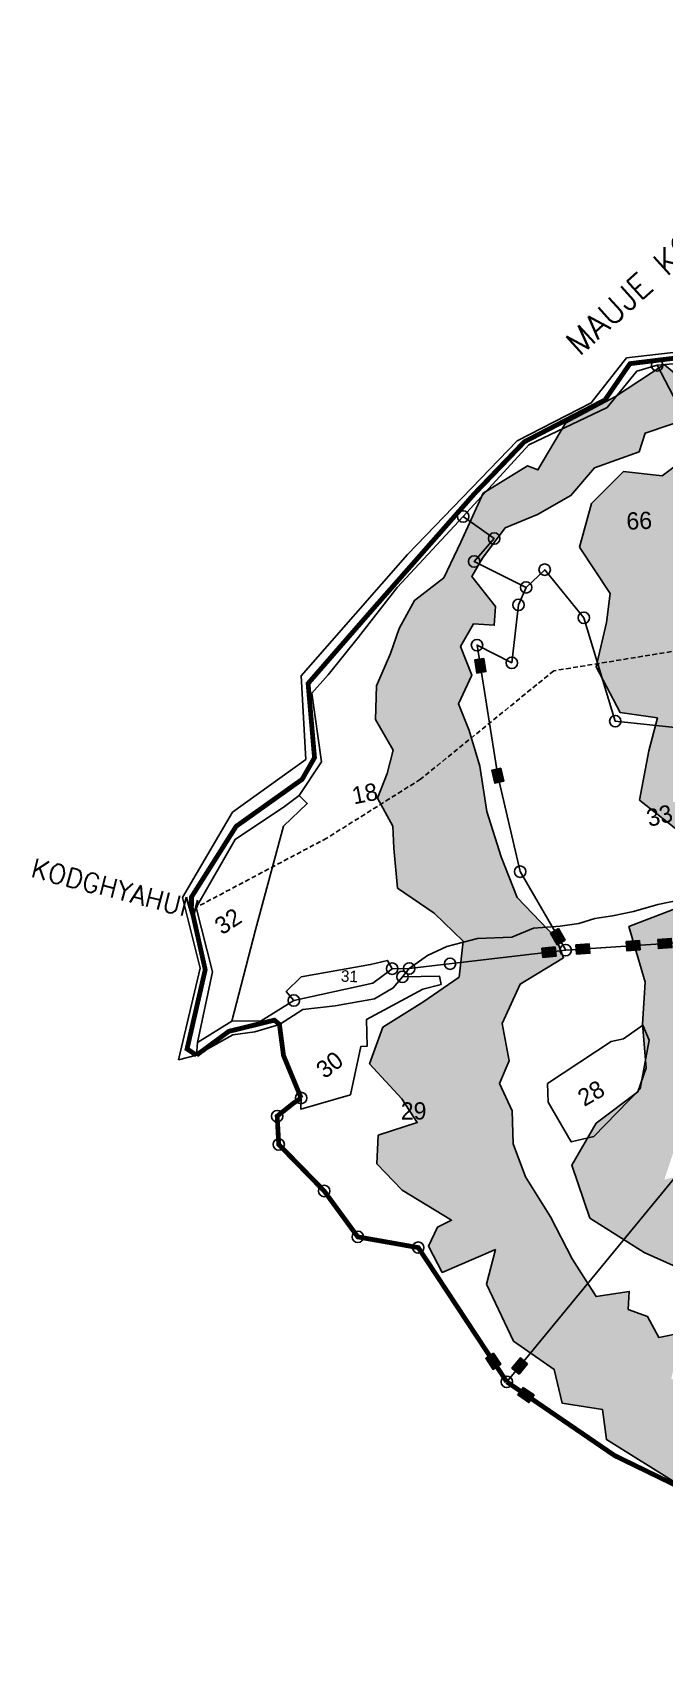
# Model space of a CAD drawing. Header units: metres. Extents: x 302946 to 305988, y 1950910 to 1953560.
# Drawn here: x 302946 to 303596, y 1950977 to 1952663 of the extents above; entities that cross this region are included whole.
import ezdxf

# ---------------------------------------------------------------- set-up
doc = ezdxf.new("R2010")
doc.units = ezdxf.units.M
doc.linetypes.add('DASHDOT', pattern=[1, 0.5, -0.25, 0, -0.25])
doc.linetypes.add('DASHED', pattern=[0.75, 0.5, -0.25])
for name, color, linetype in [('LINE_FOOTPATH', 1, 'DASHED'), ('LINE_WATER', 4, 'Continuous'), ('OFF', 1, 'Continuous'), ('POLY_HATCH', 12, 'Continuous'), ('POLY_PARCEL', 6, 'Continuous'), ('POLY_WATER', 4, 'Continuous'), ('SYM_STONE', 1, 'Continuous'), ('TEXT_MAPOUT', 7, 'Continuous'), ('TEXT_PARCEL', 7, 'Continuous'), ('V_BOUND_LINE', 7, 'Continuous'), ('V_BOUND_STREAM_LINE', 7, 'DASHDOT')]:
    doc.layers.add(name, color=color, linetype=linetype)
doc.styles.get("Standard").update_dxf_attribs({"font": 'simplex.shx'})
doc.styles.add('TEXT_MAP', font='')
doc.styles.get('TEXT_MAP').set_extended_font_data('Kruti Dev 050')

# ---------------------------------------------------------------- blocks, each defined once
blk = doc.blocks.new('STONE')
blk.add_circle((0, 0), 0.851)
blk = doc.blocks.new('STONESQUAREFILLED')
blk.add_hatch(color=256).paths.add_polyline_path([(0.7, -0.48), (0.7, 0.48), (-0.7, 0.48), (-0.7, -0.48)])
blk.add_lwpolyline([(-0.7, 0.48), (0.7, 0.48), (0.7, -0.48), (-0.7, -0.48)], close=True)

msp = doc.modelspace()

# ---------------------------------------------------------------- hatches: boundary and pattern name
at = {"layer": 'POLY_HATCH'}
h = msp.add_hatch(dxfattribs=at)
h.set_pattern_fill('ZIGZAG', color=256, scale=9.852331, angle=-13.659, style=0)
h.set_pattern_definition([(346.341, (302661.87, 1951015.68), (37.78329, 23.00965), [31.28115, -31.28115]), (76.341, (302692.268, 1951008.293), (-23.00965, 37.78329), [31.28115, -31.28115])])
h.paths.add_polyline_path([(304968.4, 1951529.7), (305012.9, 1951519.4), (305047.7, 1951531.7), (305066.2, 1951518.6), (305099.2, 1951519.2), (305137.6, 1951550.7), (305127.2, 1951601.1), (305112.2, 1951649.7), (305132.4, 1951668.5), (305158.9, 1951646.4), (305197.3, 1951656.8), (305233.6, 1951683.7), (305236.9, 1951736.9), (305238.4, 1951782.5), (305261.2, 1951803.7), (305288.6, 1951826.8), (305261.4, 1951850), (305258.4, 1951881.5), (305289.1, 1951909.9), (305307.5, 1951946.3), (305318.9, 1951974.3), (305348.7, 1951974.6), (305384, 1951988.7), (305388.4, 1952017.4), (305391.6, 1952065.6), (305422.1, 1952064.7), (305458.1, 1952081.7), (305490.5, 1952096.5), (305527.9, 1952077.9), (305554.1, 1952088.1), (305582.9, 1952142.2), (305606.3, 1952167.8), (305587.9, 1952123.3), (305581.2, 1952077), (305605.6, 1952046.4), (305646.3, 1952024.9), (305691.8, 1952035.5), (305712.2, 1952063.3), (305737, 1952038.6), (305788.4, 1952019.6), (305815, 1952022.7), (305834.1, 1952028.7), (305836, 1952084.2), (305823.7, 1952119), (305770.9, 1952202.9), (305736.3, 1952162.4), (305697.3, 1952133), (305687.7, 1952162.1), (305682.1, 1952199.3), (305660.9, 1952218.1), (305663.1, 1952258.4), (305586.2, 1952251.4), (305524, 1952238.7), (305382.1, 1952201.1), (305327.7, 1952166.4), (305262.3, 1952140.4), (305253.1, 1952167.3), (305235.9, 1952206.3), (305225.2, 1952293.2), (305186, 1952306.7), (305126.4, 1952271.3), (305045.1, 1952242.1), (304990.5, 1952235.7), (304955.8, 1952244.6), (304919.9, 1952260.9), (304888.7, 1952301.3), (304847.3, 1952328), (304808.5, 1952336.9), (304763.8, 1952346.3), (304752.6, 1952368.7), (304755.2, 1952393.8), (304761.3, 1952421), (304772.7, 1952470.2), (304821, 1952567), (304796.2, 1952583.6), (304767.8, 1952614.2), (304742.5, 1952603.7), (304736.6, 1952589.5), (304702.6, 1952530.7), (304654.1, 1952495.5), (304605.4, 1952463.5), (304545, 1952474.6), (304480, 1952496), (304435.7, 1952519.3), (304404.7, 1952547.6), (304400.2, 1952589.5), (304382.9, 1952632.6), (304366.2, 1952661.4), (304343.7, 1952691.5), (304355.6, 1952713.4), (304371.8, 1952728.1), (304394.7, 1952741.2), (304398.7, 1952755.8), (304407, 1952775.5), (304436.6, 1952791), (304463.2, 1952786.1), (304490.9, 1952790), (304515.2, 1952800.7), (304521.4, 1952815.8), (304527.3, 1952834.1), (304541.2, 1952847.4), (304560.8, 1952851.2), (304576.7, 1952873), (304593.8, 1952899.6), (304611.3, 1952936.3), (304537.2, 1952961.8), (304535.7, 1952949.6), (304494.6, 1952953), (304472.7, 1952968.9), (304449.8, 1952967.9), (304425.7, 1952991.4), (304401.6, 1953010.9), (304380.8, 1952981.2), (304356.3, 1952916), (304317.7, 1952875.4), (304279.5, 1952874.1), (304251.8, 1952862.2), (304213.4, 1952830.7), (304206.4, 1952791.5), (304171.2, 1952765.2), (304153.2, 1952738.8), (304124.7, 1952715), (304090.9, 1952698.5), (304085.4, 1952719.5), (304087.8, 1952756.7), (304098.2, 1952793.1), (304112.4, 1952816.3), (304101.9, 1952837.6), (304104.7, 1952863.6), (304118.2, 1952896.2), (304117.6, 1952925.1), (304128.3, 1952950.2), (304148.1, 1953033.7), (304135.9, 1953075), (304128.7, 1953060.1), (304103.1, 1952998.2), (304103.9, 1952962.2), (304077.1, 1952936.9), (304075.5, 1952911.6), (304062.4, 1952897.1), (304043.2, 1952866), (304053, 1952845.9), (304060.4, 1952820.4), (304032.6, 1952795.4), (304033.3, 1952775.5), (303996.3, 1952704.3), (303982.7, 1952629.4), (303973.5, 1952564.6), (304007.9, 1952525.4), (304070.4, 1952526.9), (304129.2, 1952579.7), (304166.7, 1952648.8), (304197.9, 1952692.2), (304213.6, 1952683.8), (304188.3, 1952631.9), (304147.2, 1952576.9), (304133.6, 1952519.1), (304112.1, 1952482.5), (304114.2, 1952443.1), (304093.8, 1952403.2), (304046.3, 1952379.9), (303988.7, 1952390.4), (303965, 1952431.9), (303948.9, 1952475.7), (303938.9, 1952528.1), (303944.4, 1952573.7), (303957.1, 1952615.5), (303979.3, 1952650.9), (303976.6, 1952679.3), (303983.2, 1952708.5), (303988.9, 1952733.9), (304017.1, 1952794.1), (304021.3, 1952859.2), (304046.7, 1952924.1), (303989.8, 1952874.9), (303961.7, 1952819.7), (303957.8, 1952755.6), (303935, 1952730.3), (303936.5, 1952693.1), (303904.1, 1952657.1), (303894.2, 1952614.6), (303872.6, 1952598.2), (303841.6, 1952547.7), (303848.5, 1952524.3), (303830.2, 1952513.1), (303808.6, 1952488.6), (303805.7, 1952466.6), (303778.8, 1952453.5), (303768.8, 1952401.9), (303734.2, 1952365.4), (303678.5, 1952350.2), (303647.4, 1952311.9), (303626.9, 1952296.2), (303595.5, 1952322.5), (303545.6, 1952289.7), (303494, 1952262.4), (303465.6, 1952214.3), (303455, 1952218.4), (303409.4, 1952190.6), (303386.5, 1952140.2), (303369, 1952103.6), (303338.6, 1952080.2), (303323, 1952051.2), (303314.2, 1952025.6), (303299.6, 1951992.3), (303298.7, 1951957.7), (303316.9, 1951926.5), (303310.5, 1951902.4), (303300.8, 1951877), (303316.6, 1951848.4), (303317.6, 1951825.5), (303321.4, 1951784.7), (303359, 1951758.9), (303388.9, 1951730), (303384.5, 1951693.2), (303347.4, 1951667.4), (303306.3, 1951641.6), (303292.6, 1951604), (303325.8, 1951568.2), (303341.6, 1951543.7), (303301.5, 1951530.7), (303300, 1951501.4), (303326.2, 1951474.3), (303376.8, 1951443.3), (303362.4, 1951436.2), (303353.1, 1951416.8), (303367.3, 1951389.7), (303422, 1951413.2), (303412.8, 1951377.6), (303440.5, 1951318.9), (303482.4, 1951290), (303490.6, 1951255.2), (303532, 1951248.7), (303536.1, 1951218), (303612, 1951170.8), (303727.3, 1951115), (303780.5, 1951074.3), (303802.1, 1951032.2), (303834.4, 1950996.7), (303864.2, 1951005), (303892.8, 1951008.7), (303915.6, 1950996.6), (303938.7, 1950985.4), (303965.4, 1950997.6), (303998.1, 1950997.2), (304027.1, 1950989.7), (304050.5, 1951000.6), (304072.4, 1951009.9), (304088.5, 1951003.5), (304151.2, 1951014), (304207, 1951021.1), (304273.6, 1951035.7), (304321, 1951054), (304361.2, 1951076), (304401, 1951088), (304438.7, 1951091.4), (304474.1, 1951114.6), (304501.9, 1951139.6), (304531.4, 1951130), (304575.6, 1951122.7), (304628, 1951132.7), (304676.3, 1951154.8), (304712.8, 1951194.8), (304745.3, 1951230.8), (304730.9, 1951265.1), (304707.2, 1951294.6), (304730.6, 1951309.6), (304772.6, 1951305.9), (304815, 1951316.3), (304834.7, 1951349.4), (304832.7, 1951380.6), (304839.3, 1951397.7), (304857, 1951368.6), (304880.3, 1951362.5), (304902, 1951370.8), (304923.5, 1951386.3), (304942.8, 1951389.2), (304969.6, 1951360), (305008.6, 1951343.9), (305051, 1951354.3), (305077.9, 1951371.5), (305098.9, 1951385), (305112.9, 1951370), (305168.6, 1951351.9), (305227.2, 1951370.5), (305248.4, 1951410.2), (305250.4, 1951453.6), (305225.6, 1951482.4), (305202, 1951503.8), (305217.5, 1951511.6), (305239.1, 1951502.8), (305261.4, 1951500.9), (305281.6, 1951523.8), (305282, 1951552.4), (305294.8, 1951570), (305340.1, 1951546.4), (305388.4, 1951535.1), (305412.2, 1951552.1), (305432.4, 1951570.8), (305455, 1951587), (305462.9, 1951604.8), (305481.5, 1951612.9), (305505, 1951603.7), (305521.7, 1951620.3), (305530.7, 1951642.8), (305534.8, 1951661.5), (305565.9, 1951646.4), (305599, 1951634.8), (305623.6, 1951671.7), (305637.7, 1951715.2), (305619.3, 1951774.6), (305636.9, 1951776.4), (305669, 1951754.5), (305700, 1951749), (305718.6, 1951782.3), (305730.7, 1951817.2), (305764.6, 1951817.5), (305830.1, 1951868.7), (305883, 1951939.1), (305926.5, 1952007.7), (305793.9, 1951921.4), (305704.3, 1951883.1), (305662.9, 1951819), (305593.2, 1951796.1), (305500, 1951767.8), (305484.5, 1951718.6), (305405.9, 1951679.7), (305380.6, 1951623.8), (305311.2, 1951639.2), (305269.7, 1951695.1), (305222.8, 1951641.5), (305174.3, 1951585.1), (305143.7, 1951523.5), (305070.8, 1951475.1), (304951.4, 1951472.3), (304906.7, 1951515), (304838.7, 1951498.7), (304798.8, 1951532.1), (304746.5, 1951464.6), (304709.4, 1951476.1), (304704.7, 1951425.3), (304650.3, 1951382.5), (304596.1, 1951394.2), (304577.4, 1951331.7), (304491.6, 1951288.4), (304425.4, 1951246.5), (304353.8, 1951211.9), (304291, 1951155.1), (304248.9, 1951174.9), (304204.1, 1951196.4), (304212, 1951164.7), (304200, 1951133.8), (304175.1, 1951133.3), (304160.6, 1951117.1), (304132.5, 1951107.3), (304107.8, 1951078.5), (304059.7, 1951065.5), (304026.7, 1951035.7), (303986.7, 1951043.9), (303942.4, 1951038), (303898.1, 1951057.3), (303854.6, 1951059.3), (303846.6, 1951107.2), (303821.5, 1951105.7), (303793.2, 1951112.1), (303790, 1951142.6), (303740.4, 1951173.3), (303721.5, 1951213.8), (303672, 1951224.3), (303654, 1951260.4), (303602.8, 1951280.4), (303613.8, 1951327.7), (303589.9, 1951322.9), (303578.5, 1951344.4), (303558.5, 1951351.7), (303559.5, 1951370.2), (303525.4, 1951364.8), (303500.9, 1951403.6), (303478.6, 1951446.8), (303452.8, 1951487.9), (303440.3, 1951521.7), (303439, 1951555.9), (303426, 1951583.7), (303436.2, 1951607), (303428.9, 1951645.6), (303447.4, 1951686), (303491.8, 1951713), (303484.2, 1951733.5), (303444.2, 1951775), (303427.7, 1951816.9), (303413.2, 1951863.3), (303405.8, 1951910), (303395, 1951946.4), (303384, 1951973.8), (303397.7, 1952003.3), (303386.2, 1952032.8), (303399.5, 1952056.3), (303420.8, 1952054.7), (303422, 1952074.1), (303397.6, 1952104.7), (303408.8, 1952123.7), (303432, 1952154.9), (303465.1, 1952168.5), (303499.6, 1952187.9), (303523.7, 1952216.3), (303569.7, 1952233), (303575.8, 1952252.1), (303625.8, 1952268.7), (303631.8, 1952245.5), (303611.4, 1952221.7), (303593.5, 1952208.4), (303553.6, 1952212.6), (303520.9, 1952179.7), (303508.4, 1952134.8), (303539.8, 1952087.3), (303536.1, 1952057.4), (303525.6, 1952012), (303550.1, 1951965.2), (303588.5, 1951959.4), (303579.8, 1951925.7), (303570.1, 1951875.1), (303617.1, 1951838), (303685.8, 1951806.6), (303686.8, 1951779.7), (303616.5, 1951767), (303559.2, 1951745.1), (303576.1, 1951688), (303573.2, 1951644.8), (303577, 1951600), (303568.4, 1951575.3), (303525.7, 1951542.9), (303500.6, 1951500), (303519.2, 1951445.5), (303574.8, 1951410.3), (303630.8, 1951385.1), (303655.3, 1951338.3), (303684.1, 1951313.7), (303697.2, 1951265.6), (303752, 1951235.6), (303762.1, 1951208.4), (303803, 1951162.7), (303845.3, 1951126.7), (303878.2, 1951135.3), (303913.8, 1951140.8), (303901.8, 1951101.8), (303942.9, 1951065.1), (303999.6, 1951076.1), (304033.8, 1951110.6), (304055.4, 1951164.4), (304097.9, 1951158.6), (304139.1, 1951180.4), (304146.4, 1951212.4), (304167.2, 1951246.2), (304192.2, 1951259.8), (304234.8, 1951220.7), (304284.5, 1951199), (304307.8, 1951226.2), (304300.5, 1951260.7), (304340.7, 1951257.5), (304399.6, 1951260.9), (304422.9, 1951305.1), (304437.1, 1951340.5), (304471.1, 1951328.7), (304517.5, 1951355.3), (304548.2, 1951396.8), (304554.8, 1951434), (304559.2, 1951458.7), (304579.7, 1951441.1), (304619.5, 1951419.8), (304647.7, 1951450.8), (304669.1, 1951503.6), (304698.4, 1951530.3), (304727.8, 1951520.6), (304760, 1951526.4), (304760.9, 1951552.9), (304791.5, 1951548), (304857.4, 1951538.6), (304921.6, 1951538.6)])
h.paths.add_polyline_path([(304830.1, 1951717.3), (304741.2, 1951697.2), (304618.3, 1951637.9), (304582.5, 1951626.9), (304438.5, 1951536.3), (304371.4, 1951528.6), (304325.8, 1951524.8), (304313.3, 1951483.3), (304203.2, 1951484.2), (304148.2, 1951426.1), (304097.8, 1951402.3), (304065.9, 1951395.2), (304054.8, 1951446.4), (304042.5, 1951536.1), (304026.4, 1951629.7), (303949.3, 1951634.5), (303844.4, 1951607.8), (303769, 1951536.4), (303737.3, 1951518.7), (303657.5, 1951500.2), (303595.7, 1951485.1), (303612.2, 1951535.2), (303672.8, 1951616.9), (303715.2, 1951694.3), (303769.7, 1951742.9), (303752.8, 1951817.5), (303746.2, 1951867.5), (303714.4, 1951904.5), (303706.1, 1951978.9), (303681, 1952067), (303637.2, 1952126.1), (303671.7, 1952167.1), (303682.8, 1952210.9), (303737.8, 1952225.9), (303789.6, 1952239.6), (303792.4, 1952213.5), (303853.1, 1952291.3), (303893.8, 1952271.4), (303946, 1952259.2), (304004.1, 1952245.1), (304035.4, 1952263.3), (304149, 1952242.9), (304167.2, 1952268.7), (304194.6, 1952284.6), (304227.8, 1952316.3), (304242, 1952365.1), (304248.2, 1952408.2), (304254.2, 1952446.6), (304254.4, 1952489.2), (304254.9, 1952540.4), (304253.9, 1952593.8), (304280, 1952604.3), (304299.8, 1952576.9), (304332.6, 1952556), (304328.7, 1952506.6), (304344.5, 1952474.5), (304377.7, 1952466.9), (304419.4, 1952463), (304454.8, 1952432.8), (304495.3, 1952411.9), (304526.6, 1952424), (304541.1, 1952406.6), (304573.6, 1952392.4), (304613.9, 1952413.8), (304627.5, 1952424.4), (304647.2, 1952408.6), (304688.3, 1952433.6), (304702.7, 1952455.5), (304708.8, 1952478.5), (304737.1, 1952498), (304746.6, 1952543.1), (304762.3, 1952582), (304777.8, 1952541.3), (304767.4, 1952488.7), (304740.9, 1952456.3), (304727.4, 1952418.8), (304712.3, 1952390.4), (304705, 1952350.4), (304722.1, 1952316.1), (304755.4, 1952300.8), (304786.5, 1952304.3), (304798.8, 1952301.7), (304791.4, 1952273.3), (304782.9, 1952240.4), (304794.9, 1952224.5), (304817.3, 1952211.9), (304848.1, 1952218.3), (304881.7, 1952227.9), (304879.9, 1952210.6), (304888.3, 1952191.8), (304906.9, 1952187.7), (304926.9, 1952192.9), (304928.3, 1952169.1), (304938.6, 1952146), (304964, 1952142.2), (304997.8, 1952156.5), (305007.6, 1952191.1), (305023.5, 1952167.5), (305042.9, 1952158.5), (305070.8, 1952168.5), (305102.6, 1952194.8), (305130.1, 1952227), (305161.6, 1952236.1), (305190.6, 1952239.1), (305190.3, 1952208), (305187.9, 1952172.6), (305204.7, 1952148.9), (305210.9, 1952121), (305235.6, 1952098.2), (305259.6, 1952115.9), (305261.7, 1952091), (305242.2, 1952026.6), (305149.5, 1951967.2), (305109.3, 1951882.5), (304986.7, 1951773.2)], flags=16)
h.paths.add_polyline_path([(304189.5, 1952330.2), (304128.4, 1952296.9), (304017.3, 1952294.1), (303917.2, 1952336.1), (303837.7, 1952342.6), (303778.6, 1952307.6), (303705.4, 1952274.9), (303674.7, 1952281.7), (303745.3, 1952323.6), (303806.4, 1952361.8), (303836.1, 1952401.4), (303882.8, 1952485.7), (303913, 1952542.3), (303910.4, 1952488.8), (303846.3, 1952383.1), (303922.8, 1952359.1), (304005.6, 1952321.3), (304094.8, 1952324.6), (304175.9, 1952384.6), (304184.9, 1952484.2), (304191.9, 1952548.2), (304218.8, 1952644), (304230.6, 1952727.6), (304245.1, 1952764.9), (304302.1, 1952826), (304375.9, 1952846.4), (304410.3, 1952925.1), (304486.3, 1952919.5), (304493.2, 1952859.9), (304447.1, 1952823), (304383.2, 1952813.6), (304332, 1952801.1), (304299.1, 1952748.7), (304285.4, 1952674.7), (304253.9, 1952642.8), (304226.3, 1952581.9), (304215.3, 1952448.8)], flags=16)
h.paths.add_polyline_path([(304008.2, 1951290.9), (304003.4, 1951227.6), (303963.2, 1951220.2), (303886, 1951288.7), (303815.5, 1951318.1), (303774.5, 1951368), (303769.1, 1951409.3), (303796.1, 1951416.6), (303819.4, 1951367.7), (303871.7, 1951374.6), (303915.6, 1951434.1), (303932.4, 1951426), (303924.6, 1951356.9), (303967.1, 1951306.6)], flags=16)

# ---------------------------------------------------------------- linework, layer by layer
at = {"layer": 'LINE_FOOTPATH', "ltscale": 10}
msp.add_lwpolyline([(305095.9, 1952811), (304967.2, 1952758.7), (304852.6, 1952680.2), (304719.9, 1952564.6), (304568.9, 1952456.5), (304353.8, 1952316.8), (304186.9, 1952171.4), (304038, 1952148.5), (303940.1, 1952129.6), (303884.1, 1952118.5), (303845.5, 1952070.3), (303731.5, 1952050.3), (303610.4, 1952028.8), (303481.9, 1952007.9), (303345, 1951896.5), (303248.6, 1951836), (303114.2, 1951764.8)], dxfattribs=at)
at = {"layer": 'LINE_WATER'}
msp.add_lwpolyline([(303333.3, 1951702), (303352.1, 1951715.4), (303371.9, 1951724.7), (303403.4, 1951732.7), (303438.7, 1951734.3), (303461.1, 1951743.3), (303488.7, 1951745.5), (303507.6, 1951748.4), (303524.3, 1951753.5), (303542.2, 1951756), (303564, 1951760.4), (303589.1, 1951767.8), (303612.2, 1951772.6)], dxfattribs=at)
at = {"layer": 'OFF'}
msp.add_lwpolyline([(303096, 1951608.2), (303114.5, 1951612.9)], dxfattribs=at)
at = {"layer": 'POLY_HATCH'}
for points in [[(303612, 1951170.8), (303536.1, 1951218), (303532, 1951248.7), (303490.6, 1951255.2), (303482.4, 1951290), (303440.5, 1951318.9), (303412.8, 1951377.6), (303422, 1951413.2), (303367.3, 1951389.7), (303353.1, 1951416.8), (303362.4, 1951436.2), (303376.8, 1951443.3), (303326.2, 1951474.3), (303300, 1951501.4), (303301.5, 1951530.7), (303341.6, 1951543.7), (303325.8, 1951568.2), (303292.6, 1951604), (303306.3, 1951641.6), (303347.4, 1951667.4), (303384.5, 1951693.2), (303388.9, 1951730), (303359, 1951758.9), (303321.4, 1951784.7), (303317.6, 1951825.5), (303316.6, 1951848.4), (303300.8, 1951877), (303310.5, 1951902.4), (303316.9, 1951926.5), (303298.7, 1951957.7), (303299.6, 1951992.3), (303314.2, 1952025.6), (303323, 1952051.2), (303338.6, 1952080.2), (303369, 1952103.6), (303386.5, 1952140.2), (303409.4, 1952190.6), (303455, 1952218.4), (303465.6, 1952214.3), (303494, 1952262.4), (303545.6, 1952289.7), (303595.5, 1952322.5), (303626.9, 1952296.2)], [(303625.8, 1952268.7), (303575.8, 1952252.1), (303569.7, 1952233)], [(303569.7, 1952233), (303523.7, 1952216.3), (303499.6, 1952187.9), (303465.1, 1952168.5), (303432, 1952154.9), (303408.8, 1952123.7), (303397.6, 1952104.7), (303422, 1952074.1), (303420.8, 1952054.7), (303399.5, 1952056.3), (303386.2, 1952032.8), (303397.7, 1952003.3), (303384, 1951973.8), (303395, 1951946.4), (303405.8, 1951910), (303413.2, 1951863.3), (303427.7, 1951816.9), (303444.2, 1951775), (303484.2, 1951733.5), (303491.8, 1951713), (303447.4, 1951686), (303428.9, 1951645.6), (303436.2, 1951607), (303426, 1951583.7), (303439, 1951555.9), (303440.3, 1951521.7), (303452.8, 1951487.9), (303478.6, 1951446.8), (303500.9, 1951403.6), (303525.4, 1951364.8), (303559.5, 1951370.2), (303558.5, 1951351.7), (303578.5, 1951344.4), (303589.9, 1951322.9), (303613.8, 1951327.7)], [(303617.1, 1951838), (303570.1, 1951875.1), (303579.8, 1951925.7), (303588.5, 1951959.4), (303550.1, 1951965.2), (303525.6, 1952012), (303536.1, 1952057.4), (303539.8, 1952087.3), (303508.4, 1952134.8), (303520.9, 1952179.7), (303553.6, 1952212.6), (303593.5, 1952208.4), (303611.4, 1952221.7)], [(303630.8, 1951385.1), (303574.8, 1951410.3), (303519.2, 1951445.5), (303500.6, 1951500), (303525.7, 1951542.9), (303568.4, 1951575.3), (303577, 1951600), (303573.2, 1951644.8), (303576.1, 1951688), (303559.2, 1951745.1), (303616.5, 1951767)]]:
    msp.add_lwpolyline(points, dxfattribs=at)
at = {"layer": 'POLY_PARCEL'}
for points in [[(303673.4, 1952302.2), (303609.3, 1952281.8), (303588.3, 1952321.8)], [(303453.5, 1952093.6), (303400.1, 1952120.2), (303420.6, 1952143.8), (303388.8, 1952166.5)], [(303697.4, 1952022.2), (303609.8, 1951949.4), (303545.2, 1951956.1), (303512.9, 1952062.4), (303472.6, 1952111.8), (303453.5, 1952093.6)], [(303453.5, 1952093.6), (303445.7, 1952075.6), (303438.8, 1952016.1), (303403, 1952034.3), (303424.4, 1951900.1), (303447.3, 1951801.5), (303494.2, 1951720.8)], [(303150.9, 1951648), (303175.3, 1951741.7), (303203.9, 1951848.2), (303228.5, 1951871.6), (303220.1, 1951879.9)], [(303494.2, 1951720.8), (303628.2, 1951729.9), (303679.6, 1951766.7), (303692, 1951740.3), (303772.5, 1951748.5)], [(303333.3, 1951702), (303494.2, 1951720.8)], [(303214.6, 1951669.1), (303206.8, 1951678.3), (303222.2, 1951693.6), (303293.6, 1951706.1), (303310.8, 1951710.3), (303315.7, 1951701.8)], [(303326.3, 1951693.5), (303364.4, 1951694.2), (303366.3, 1951685.7), (303347.4, 1951680.6), (303289.4, 1951649.6), (303290.2, 1951622.3), (303283.4, 1951621.7), (303272.9, 1951572.3), (303221.8, 1951557.5), (303222.1, 1951568.9)], [(303433.6, 1951277.3), (303622.9, 1951507.2)]]:
    msp.add_lwpolyline(points, dxfattribs=at)
msp.add_lwpolyline([(303570.9, 1951578.4), (303523.1, 1951529.4), (303500, 1951523.8), (303476.2, 1951564.6), (303475.5, 1951583.7), (303540.9, 1951626.9), (303553.6, 1951629.7), (303573.5, 1951643.7), (303579.9, 1951628.2)], close=True, dxfattribs=at)
at = {"layer": 'POLY_WATER'}
for points in [[(303951.6, 1952792.5), (303883.4, 1952641.2), (303827.9, 1952546.5), (303831.8, 1952522.1), (303793.5, 1952492), (303761.9, 1952433.5), (303747.4, 1952376), (303723.9, 1952380.7), (303683.1, 1952367.8), (303646.7, 1952339.8), (303556.8, 1952329.4), (303520.5, 1952283.2), (303444.4, 1952244.2), (303331.4, 1952127.4), (303222, 1952002.8), (303226.9, 1951916.9), (303151.6, 1951862.6), (303100, 1951775.1), (303118.4, 1951702.2), (303096, 1951608.2)], [(303388.8, 1952166.5), (303456.3, 1952240.1), (303536.7, 1952278.5), (303567.5, 1952315.9), (303588.3, 1952321.8)], [(303588.3, 1952321.8), (303650.5, 1952327.2)], [(303220.1, 1951879.9), (303243, 1951914.4), (303233.1, 1951984.8), (303249.8, 1952003.6), (303280.9, 1952042.1), (303320.8, 1952093.6), (303388.8, 1952166.5)], [(303115.6, 1951626), (303131.1, 1951698.6), (303114.2, 1951764.8), (303154.4, 1951834.6), (303205.1, 1951868.3), (303220.1, 1951879.9)], [(303315.7, 1951701.8), (303295.7, 1951686.8), (303214.6, 1951669.1)], [(303333.3, 1951702), (303315.7, 1951701.8)], [(303326.3, 1951693.5), (303333.3, 1951702)], [(303199.8, 1951644.6), (303224, 1951660), (303257.1, 1951663.8), (303297.7, 1951670.9), (303316.8, 1951682), (303326.3, 1951693.5)], [(303214.6, 1951669.1), (303181, 1951648.1), (303150.9, 1951648)], [(303114.5, 1951612.9), (303151.9, 1951633.8), (303174.4, 1951637), (303199.8, 1951644.6)], [(303150.9, 1951648), (303115.6, 1951626)], [(303115.6, 1951626), (303114.5, 1951612.9)]]:
    msp.add_lwpolyline(points, dxfattribs=at)
at = {"layer": 'V_BOUND_LINE', "const_width": 4.93}
for points in [[(303222.1, 1951568.9), (303204, 1951612.6), (303199.8, 1951644.6)], [(303433.6, 1951277.3), (303342.6, 1951415.2), (303280.4, 1951426.2), (303245.8, 1951473.4), (303199.1, 1951521.2), (303197.5, 1951550.3), (303214.5, 1951563.8), (303222.1, 1951568.9)], [(303818.6, 1950979.3), (303794.1, 1951060.8), (303684.7, 1951133.4), (303544.5, 1951201.5), (303433.6, 1951277.3)]]:
    msp.add_lwpolyline(points, dxfattribs=at)
at = {"layer": 'V_BOUND_STREAM_LINE', "ltscale": 10, "const_width": 4.93}
for points in [[(303114.5, 1951612.9), (303104.8, 1951619.3), (303123.5, 1951700.8), (303109.3, 1951764.2), (303109.4, 1951775.5), (303155.3, 1951848.1), (303223.2, 1951896.4), (303235.9, 1951918.6), (303229.3, 1951994.9), (303294.2, 1952069.4), (303400.3, 1952189.8), (303451.8, 1952243.3), (303534.6, 1952286.2), (303560.3, 1952323.5), (303650.6, 1952334.6), (303685, 1952361.7), (303727.6, 1952376.6), (303751.2, 1952372.3), (303764.7, 1952431.6), (303795.7, 1952488.6), (303835.9, 1952522.6), (303833.5, 1952545.3), (303898.1, 1952658.5), (303932.9, 1952735.3)], [(303199.8, 1951644.6), (303194.6, 1951648.9), (303147.7, 1951637.4), (303114.5, 1951612.9)]]:
    msp.add_lwpolyline(points, dxfattribs=at)

# ---------------------------------------------------------------- block references
at = {"layer": 'SYM_STONE'}
for name, p, xscale, yscale, zscale, rotation in [('STONE', (303588.3, 1952321.8), 6.896631689693798, 6.896631689693798, 6.896631689693798, 346.3410068614278), ('STONE', (303388.8, 1952166.5), 6.896631689693798, 6.896631689693798, 6.896631689693798, 346.3410068614278), ('STONE', (303420.6, 1952143.8), 6.896631689693798, 6.896631689693798, 6.896631689693798, 346.3410068614278), ('STONE', (303400.1, 1952120.2), 6.896631689693798, 6.896631689693798, 6.896631689693798, 346.3410068614278), ('STONE', (303472.6, 1952111.8), 6.896631689693798, 6.896631689693798, 6.896631689693798, 346.3410068614278), ('STONE', (303453.5, 1952093.6), 6.896631689693798, 6.896631689693798, 6.896631689693798, 346.3410068614278), ('STONE', (303445.7, 1952075.6), 6.896631689693798, 6.896631689693798, 6.896631689693798, 346.3410068614278), ('STONE', (303512.9, 1952062.4), 6.896631689693798, 6.896631689693798, 6.896631689693798, 346.3410068614278), ('STONE', (303403, 1952034.3), 6.896631689693798, 6.896631689693798, 6.896631689693798, 346.3410068614278), ('STONESQUAREFILLED', (303406.4, 1952013.1), 9.852330985276856, 9.852330985276856, 9.852330985276856, 279.0649968268349), ('STONE', (303438.8, 1952016.1), 6.896631689693798, 6.896631689693798, 6.896631689693798, 346.3410068614278), ('STONE', (303545.2, 1951956.1), 6.896631689693798, 6.896631689693798, 6.896631689693798, 346.3410068614278), ('STONESQUAREFILLED', (303424.4, 1951900.1), 9.852330985276856, 9.852330985276856, 9.852330985276856, 283.0733122536261), ('STONE', (303447.3, 1951801.5), 6.896631689693798, 6.896631689693798, 6.896631689693798, 346.3410068614278), ('STONESQUAREFILLED', (303486.1, 1951734.7), 9.852330985276856, 9.852330985276856, 9.852330985276856, 300.1533297152661), ('STONESQUAREFILLED', (303563.5, 1951725.5), 9.852330985276854, 9.852330985276854, 9.852330985276854, 3.84865800782349), ('STONESQUAREFILLED', (303596.2, 1951727.7), 9.852330985276854, 9.852330985276854, 9.852330985276854, 3.848658007823645), ('STONE', (303375.3, 1951706.9), 6.896631689693798, 6.896631689693798, 6.896631689693798, 346.3410068614278), ('STONESQUAREFILLED', (303477, 1951718.8), 9.852330985276856, 9.852330985276856, 9.852330985276856, 5.75421844871396), ('STONE', (303494.2, 1951720.8), 6.896631689693798, 6.896631689693798, 6.896631689693798, 346.3410068614278), ('STONESQUAREFILLED', (303511.9, 1951722), 9.852330985276854, 9.852330985276854, 9.852330985276854, 3.848658007823449), ('STONE', (303315.7, 1951701.8), 6.896631689693798, 6.896631689693798, 6.896631689693798, 346.3410068614278), ('STONE', (303326.3, 1951693.5), 6.896631689693798, 6.896631689693798, 6.896631689693798, 346.3410068614278), ('STONE', (303333.3, 1951702), 6.896631689693798, 6.896631689693798, 6.896631689693798, 346.3410068614278), ('STONE', (303214.6, 1951669.1), 6.896631689693798, 6.896631689693798, 6.896631689693798, 346.3410068614278), ('STONE', (303222.1, 1951568.9), 6.896631689693798, 6.896631689693798, 6.896631689693798, 346.3410068614278), ('STONE', (303197.5, 1951550.3), 6.896631689693798, 6.896631689693798, 6.896631689693798, 346.3410068614278), ('STONE', (303199.1, 1951521.2), 6.896631689693798, 6.896631689693798, 6.896631689693798, 346.3410068614278), ('STONE', (303245.8, 1951473.4), 6.896631689693798, 6.896631689693798, 6.896631689693798, 346.3410068614278), ('STONE', (303280.4, 1951426.2), 6.896631689693798, 6.896631689693798, 6.896631689693798, 346.3410068614278), ('STONE', (303342.6, 1951415.2), 6.896631689693798, 6.896631689693798, 6.896631689693798, 346.3410068614278), ('STONESQUAREFILLED', (303419.7, 1951298.4), 9.852330985276854, 9.852330985276854, 9.852330985276854, 303.4237747711468), ('STONESQUAREFILLED', (303447, 1951293.5), 9.852330985276854, 9.852330985276854, 9.852330985276854, 230.5294577018582), ('STONE', (303433.6, 1951277.3), 6.896631689693798, 6.896631689693798, 6.896631689693798, 346.3410068614278), ('STONESQUAREFILLED', (303453.4, 1951263.8), 9.852330985276854, 9.852330985276854, 9.852330985276854, 325.6098137997149)]:
    msp.add_blockref(name, p, dxfattribs=dict(at, xscale=xscale, yscale=yscale, zscale=zscale, rotation=rotation))

# ---------------------------------------------------------------- texts
at = {"layer": 'TEXT_MAPOUT'}
for s, height, rotation, p in [('MAUJE KODGHARECHI SHIV', 24.631, 42.3355, (303508.5, 1952330.4)), ('KODGHYAHUN', 19.7, 345.5462, (302942.9, 1951796.4))]:
    msp.add_text(s, height=height, rotation=rotation, dxfattribs=at).set_placement(p)
at = {"layer": 'TEXT_PARCEL', "style": 'TEXT_MAP'}
for s, height, rotation, p in [('66', 17.73, 2.3228, (303557, 1952152.8)), ('18', 17.73, 11.1314, (303276.4, 1951870.6)), ('33', 17.73, 13.7899, (303580, 1951847.4)), ('32', 17.73, 33.3924, (303140.8, 1951735.9)), ('31', 11.82, 357.6389, (303262.8, 1951688.5)), ('30', 17.73, 37.8926, (303246.4, 1951588)), ('28', 17.73, 29.9127, (303513.3, 1951559.6)), ('29', 17.73, 0.3626, (303324.7, 1951546.7))]:
    msp.add_text(s, height=height, rotation=rotation, dxfattribs=at).set_placement(p)

doc.saveas('drawing.dxf')
